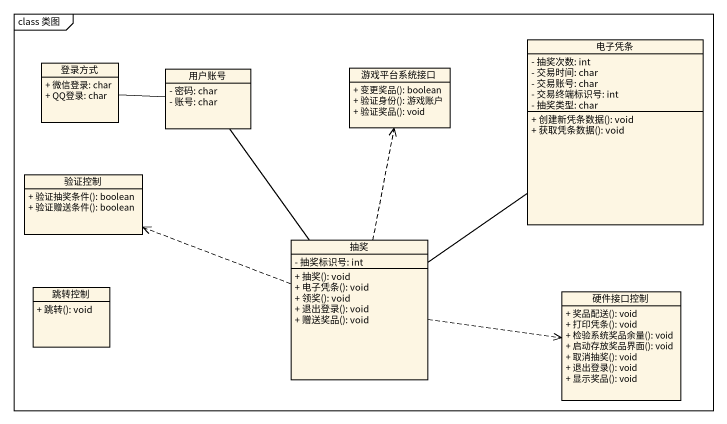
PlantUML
@startuml
mainframe class 类图
hide circle
hide empty members
skinparam classAttributeIconSize 0
class 登录方式 {
  + 微信登录: char
  + QQ登录: char
}
class 用户账号 {
  - 密码: char
  - 账号: char
}
class 游戏平台系统接口 {
  + 变更奖品(): boolean
  + 验证身份(): 游戏账户
  + 验证奖品(): void
}
class 电子凭条 {
  - 抽奖次数: int
  - 交易时间: char
  - 交易账号: char
  - 交易终端标识号: int
  - 抽奖类型: char
  + 创建新凭条数据(): void
  + 获取凭条数据(): void
}
class 验证控制 {
  + 验证抽奖条件(): boolean
  + 验证赠送条件(): boolean
}
class 抽奖 {
  - 抽奖标识号: int
  + 抽奖(): void
  + 电子凭条(): void
  + 领奖(): void
  + 退出登录(): void
  + 赠送奖品(): void
}
class 跳转控制 {
  + 跳转(): void
}
class 硬件接口控制 {
  + 奖品配送(): void
  + 打印凭条(): void
  + 检验系统奖品余量(): void
  + 启动存放奖品界面(): void
  + 取消抽奖(): void
  + 退出登录(): void
  + 显示奖品(): void
}
登录方式 -right- 用户账号
用户账号 -- 抽奖
抽奖 .up.> 游戏平台系统接口
抽奖 -up- 电子凭条
抽奖 .left.> 验证控制
抽奖 .right.> 硬件接口控制
@enduml
